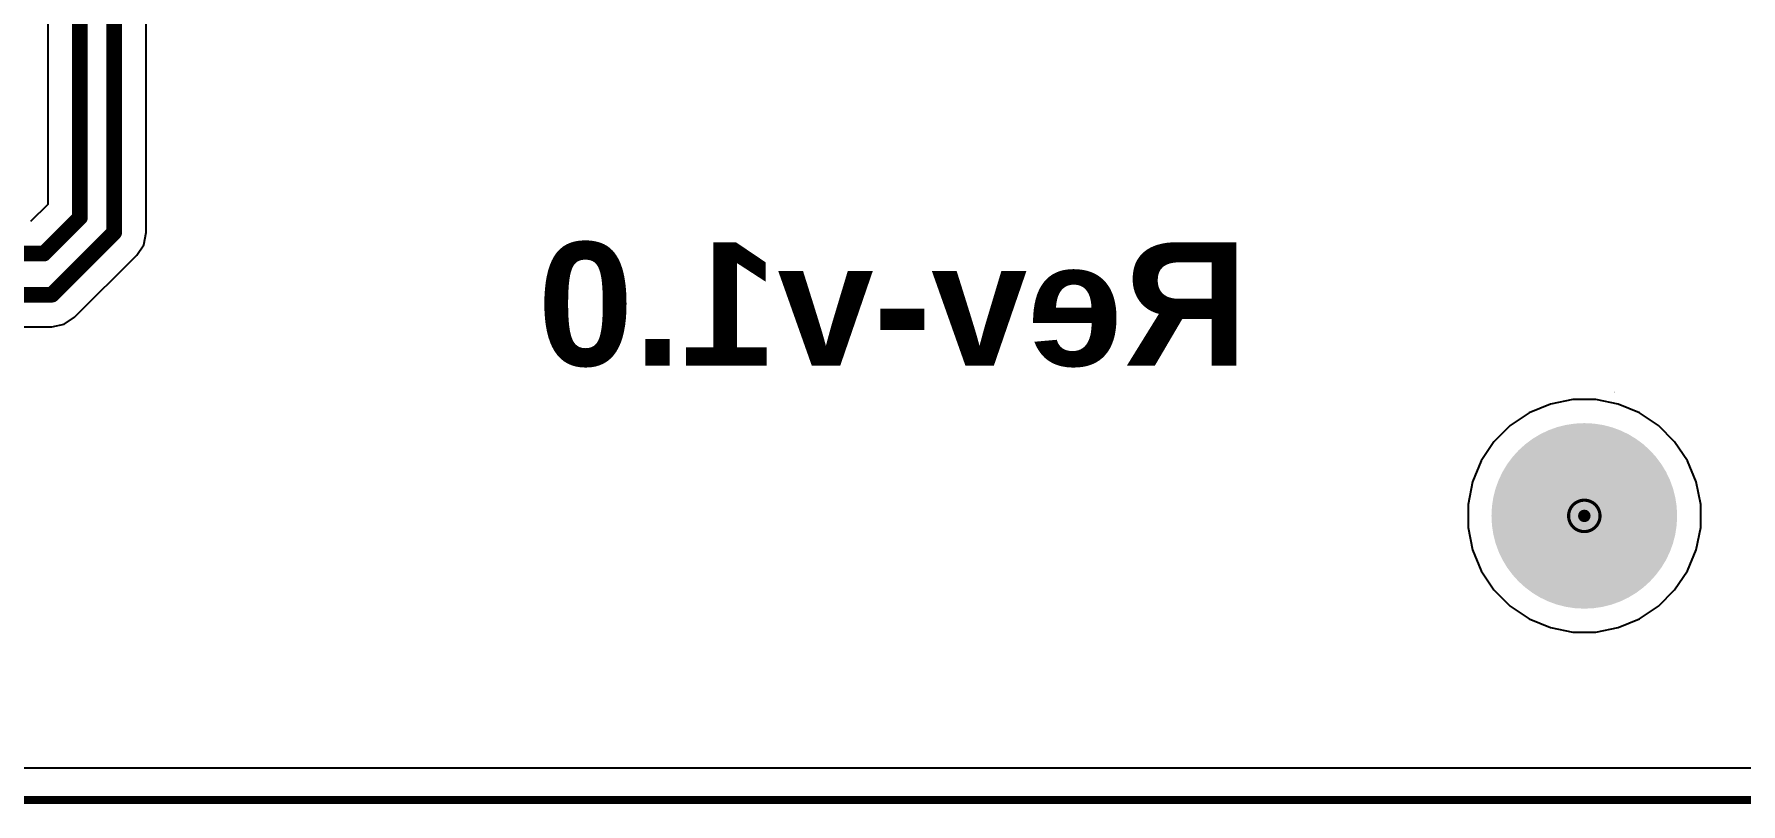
# Model space of a CAD drawing. Header units: inches. Extents: x -17.5 to 14.7, y -6.2 to 5.9.
# Drawn here: x 2.281 to 3.367, y -0.183 to 0.307 of the extents above; entities that cross this region are included whole.
import ezdxf

# ---------------------------------------------------------------- set-up
doc = ezdxf.new("R2010")
doc.units = ezdxf.units.IN
doc.header["$MEASUREMENT"] = 0
for name, color, linetype in [('Board Outline', 216, 'Continuous'), ('Bottom Layer', 5, 'Continuous'), ('Bottom Overlay', 54, 'Continuous'), ('Bottom Solder', 6, 'Continuous'), ('Drill Drawing', 1, 'Continuous'), ('Fabrication', 76, 'Continuous'), ('Ground Layer', 76, 'Continuous'), ('Pad Holes', 156, 'Continuous'), ('Power Layer', 16, 'Continuous'), ('Top Layer', 1, 'Continuous'), ('Top Solder', 216, 'Continuous')]:
    doc.layers.add(name, color=color, linetype=linetype)
doc.styles.add('Arial_Bold', font='', dxfattribs={"height": 0.2})
doc.styles.get('Arial_Bold').set_extended_font_data('Arial', bold=True)

msp = doc.modelspace()

# ---------------------------------------------------------------- hatches: boundary and pattern name
at = {"layer": 'Bottom Solder'}
h = msp.add_hatch(color=6, dxfattribs=at)
edge = h.paths.add_edge_path()
edge.add_arc((3.2677, 0), 0.004, 0, 360)
at = {"layer": 'Pad Holes'}
h = msp.add_hatch(color=7, dxfattribs=at)
edge = h.paths.add_edge_path()
edge.add_arc((3.2677, 0), 0.0591, 0, 360)
at = {"layer": 'Top Solder'}
h = msp.add_hatch(color=216, dxfattribs=at)
edge = h.paths.add_edge_path()
edge.add_arc((3.2677, 0), 0.004, 0, 360)

# ---------------------------------------------------------------- linework, layer by layer
at = {"layer": 'Board Outline'}
msp.add_lwpolyline([(-0.9585, -0.181, 0.005, 0.005, 0), (3.569, -0.181, 0.005, 0.005, 0)], format="xyseb", dxfattribs=at)
at = {"layer": 'Bottom Layer'}
for p, q in [((2.2896, 0.6126), (2.2896, 0.1984)), ((2.3522, 0.1805), (2.3522, 0.5955)), ((2.2896, 0.1984), (2.2786, 0.1875)), ((2.3506, 0.1727), (2.3522, 0.1805)), ((2.3522, 0.1805), (2.3522, 0.1805)), ((2.3066, 0.1265), (2.3462, 0.1661)), ((2.3462, 0.1661), (2.3506, 0.1727)), ((2.1638, 0.1205), (2.2922, 0.1205)), ((2.2922, 0.1205), (2.3, 0.1221)), ((2.3, 0.1221), (2.3066, 0.1265)), ((3.2326, 0.0656), (3.2205, 0.0575)), ((3.2461, 0.0712), (3.2326, 0.0656)), ((3.2604, 0.0741), (3.2461, 0.0712)), ((3.275, 0.0741), (3.2604, 0.0741)), ((3.2893, 0.0712), (3.275, 0.0741)), ((3.3028, 0.0656), (3.2893, 0.0712)), ((3.3149, 0.0575), (3.3028, 0.0656)), ((3.2205, 0.0575), (3.2102, 0.0472)), ((3.3252, 0.0472), (3.3149, 0.0575)), ((3.2102, 0.0472), (3.2021, 0.0351)), ((3.3333, 0.0351), (3.3252, 0.0472)), ((3.2021, 0.0351), (3.1965, 0.0216)), ((3.3389, 0.0216), (3.3333, 0.0351)), ((3.1965, 0.0216), (3.1937, 0.0073)), ((3.3418, 0.0073), (3.3389, 0.0216)), ((3.1937, 0.0073), (3.1937, -0.0073)), ((3.3418, -0.0073), (3.3418, 0.0073)), ((3.1937, -0.0073), (3.1965, -0.0216)), ((3.3389, -0.0216), (3.3418, -0.0073)), ((3.1965, -0.0216), (3.2021, -0.0351)), ((3.3333, -0.0351), (3.3389, -0.0216)), ((3.2021, -0.0351), (3.2102, -0.0472)), ((3.3252, -0.0472), (3.3333, -0.0351)), ((3.2102, -0.0472), (3.2205, -0.0575)), ((3.3149, -0.0575), (3.3252, -0.0472)), ((3.2205, -0.0575), (3.2326, -0.0656)), ((3.3028, -0.0656), (3.3149, -0.0575)), ((3.2326, -0.0656), (3.2461, -0.0712)), ((3.2461, -0.0712), (3.2604, -0.0741)), ((3.2604, -0.0741), (3.275, -0.0741)), ((3.275, -0.0741), (3.2893, -0.0712)), ((3.2893, -0.0712), (3.3028, -0.0656)), ((3.5487, -0.1606), (-0.9381, -0.1606))]:
    msp.add_line(p, q, dxfattribs=at)
for points in [[(2.31, 0.19, 0.01, 0.01, 0), (2.31, 0.6126, 0.01, 0.01, 0)], [(2.3318, 0.1805, 0.01, 0.01, 0), (2.3318, 0.6039, 0.01, 0.01, 0)], [(2.2871, 0.1671, 0.01, 0.01, 0), (2.31, 0.19, 0.01, 0.01, 0)], [(2.2922, 0.1409, 0.01, 0.01, 0), (2.3318, 0.1805, 0.01, 0.01, 0)], [(1.6381, 0.1671, 0.01, 0.01, 0), (2.2871, 0.1671, 0.01, 0.01, 0)], [(2.1463, 0.1409, 0.01, 0.01, 0), (2.2922, 0.1409, 0.01, 0.01, 0)]]:
    msp.add_lwpolyline(points, format="xyseb", dxfattribs=at)
for points in [[(2.3075, 0.19, 0.005, 0.005, 1), (2.3125, 0.19, 0.005, 0.005, 1)], [(2.3075, 0.19, 0.005, 0.005, 1), (2.3125, 0.19, 0.005, 0.005, 1)], [(2.3293, 0.1805, 0.005, 0.005, 1), (2.3343, 0.1805, 0.005, 0.005, 1)], [(2.3293, 0.1805, 0.005, 0.005, 1), (2.3343, 0.1805, 0.005, 0.005, 1)], [(2.2846, 0.1671, 0.005, 0.005, 1), (2.2896, 0.1671, 0.005, 0.005, 1)], [(2.2846, 0.1671, 0.005, 0.005, 1), (2.2896, 0.1671, 0.005, 0.005, 1)], [(2.2897, 0.1409, 0.005, 0.005, 1), (2.2947, 0.1409, 0.005, 0.005, 1)], [(2.2897, 0.1409, 0.005, 0.005, 1), (2.2947, 0.1409, 0.005, 0.005, 1)]]:
    msp.add_lwpolyline(points, format="xyseb", close=True, dxfattribs=at)
at = {"layer": 'Drill Drawing'}
for points in [[(3.2777, 0, 0.002, 0.002, 1), (3.2577, 0, 0.002, 0.002, 1)], [(3.2572, 0, 0.001, 0.001, 1), (3.2582, 0, 0.001, 0.001, 1)], [(3.2772, 0, 0.001, 0.001, 1), (3.2782, 0, 0.001, 0.001, 1)]]:
    msp.add_lwpolyline(points, format="xyseb", close=True, dxfattribs=at)
at = {"layer": 'Fabrication'}
for points in [[(3.287, 0.0789, 0.00025, 0.00025, 1), (3.2868, 0.0789, 0.00025, 0.00025, 1)], [(3.2867, 0.0789, 0.000125, 0.000125, 1), (3.2868, 0.0789, 0.000125, 0.000125, 1)], [(3.287, 0.0789, 0.000125, 0.000125, 1), (3.2871, 0.0789, 0.000125, 0.000125, 1)]]:
    msp.add_lwpolyline(points, format="xyseb", close=True, dxfattribs=at)
at = {"layer": 'Ground Layer'}
for p, q in [((3.2326, 0.0656), (3.2205, 0.0575)), ((3.2461, 0.0712), (3.2326, 0.0656)), ((3.2604, 0.0741), (3.2461, 0.0712)), ((3.275, 0.0741), (3.2604, 0.0741)), ((3.2893, 0.0712), (3.275, 0.0741)), ((3.3028, 0.0656), (3.2893, 0.0712)), ((3.3149, 0.0575), (3.3028, 0.0656)), ((3.2205, 0.0575), (3.2102, 0.0472)), ((3.3252, 0.0472), (3.3149, 0.0575)), ((3.2102, 0.0472), (3.2021, 0.0351)), ((3.3333, 0.0351), (3.3252, 0.0472)), ((3.2021, 0.0351), (3.1965, 0.0216)), ((3.3389, 0.0216), (3.3333, 0.0351)), ((3.1965, 0.0216), (3.1937, 0.0073)), ((3.3418, 0.0073), (3.3389, 0.0216)), ((3.1937, 0.0073), (3.1937, -0.0073)), ((3.3418, -0.0073), (3.3418, 0.0073)), ((3.1937, -0.0073), (3.1965, -0.0216)), ((3.3389, -0.0216), (3.3418, -0.0073)), ((3.1965, -0.0216), (3.2021, -0.0351)), ((3.3333, -0.0351), (3.3389, -0.0216)), ((3.2021, -0.0351), (3.2102, -0.0472)), ((3.3252, -0.0472), (3.3333, -0.0351)), ((3.2102, -0.0472), (3.2205, -0.0575)), ((3.3149, -0.0575), (3.3252, -0.0472)), ((3.2205, -0.0575), (3.2326, -0.0656)), ((3.3028, -0.0656), (3.3149, -0.0575)), ((3.2326, -0.0656), (3.2461, -0.0712)), ((3.2461, -0.0712), (3.2604, -0.0741)), ((3.2604, -0.0741), (3.275, -0.0741)), ((3.275, -0.0741), (3.2893, -0.0712)), ((3.2893, -0.0712), (3.3028, -0.0656)), ((3.5487, -0.1606), (-0.9381, -0.1606))]:
    msp.add_line(p, q, dxfattribs=at)
at = {"layer": 'Power Layer'}
for p, q in [((3.2326, 0.0656), (3.2205, 0.0575)), ((3.2461, 0.0712), (3.2326, 0.0656)), ((3.2604, 0.0741), (3.2461, 0.0712)), ((3.275, 0.0741), (3.2604, 0.0741)), ((3.2893, 0.0712), (3.275, 0.0741)), ((3.3028, 0.0656), (3.2893, 0.0712)), ((3.3149, 0.0575), (3.3028, 0.0656)), ((3.2205, 0.0575), (3.2102, 0.0472)), ((3.3252, 0.0472), (3.3149, 0.0575)), ((3.2102, 0.0472), (3.2021, 0.0351)), ((3.3333, 0.0351), (3.3252, 0.0472)), ((3.2021, 0.0351), (3.1965, 0.0216)), ((3.3389, 0.0216), (3.3333, 0.0351)), ((3.1965, 0.0216), (3.1937, 0.0073)), ((3.3418, 0.0073), (3.3389, 0.0216)), ((3.1937, 0.0073), (3.1937, -0.0073)), ((3.3418, -0.0073), (3.3418, 0.0073)), ((3.1937, -0.0073), (3.1965, -0.0216)), ((3.3389, -0.0216), (3.3418, -0.0073)), ((3.1965, -0.0216), (3.2021, -0.0351)), ((3.3333, -0.0351), (3.3389, -0.0216)), ((3.2021, -0.0351), (3.2102, -0.0472)), ((3.3252, -0.0472), (3.3333, -0.0351)), ((3.2102, -0.0472), (3.2205, -0.0575)), ((3.3149, -0.0575), (3.3252, -0.0472)), ((3.2205, -0.0575), (3.2326, -0.0656)), ((3.3028, -0.0656), (3.3149, -0.0575)), ((3.2326, -0.0656), (3.2461, -0.0712)), ((3.2461, -0.0712), (3.2604, -0.0741)), ((3.2604, -0.0741), (3.275, -0.0741)), ((3.275, -0.0741), (3.2893, -0.0712)), ((3.2893, -0.0712), (3.3028, -0.0656)), ((3.5487, -0.1606), (0.7563, -0.1606))]:
    msp.add_line(p, q, dxfattribs=at)
at = {"layer": 'Top Layer'}
for p, q in [((3.2326, 0.0656), (3.2205, 0.0575)), ((3.2461, 0.0712), (3.2326, 0.0656)), ((3.2604, 0.0741), (3.2461, 0.0712)), ((3.275, 0.0741), (3.2604, 0.0741)), ((3.2893, 0.0712), (3.275, 0.0741)), ((3.3028, 0.0656), (3.2893, 0.0712)), ((3.3149, 0.0575), (3.3028, 0.0656)), ((3.2205, 0.0575), (3.2102, 0.0472)), ((3.3252, 0.0472), (3.3149, 0.0575)), ((3.2102, 0.0472), (3.2021, 0.0351)), ((3.3333, 0.0351), (3.3252, 0.0472)), ((3.2021, 0.0351), (3.1965, 0.0216)), ((3.3389, 0.0216), (3.3333, 0.0351)), ((3.1965, 0.0216), (3.1937, 0.0073)), ((3.3418, 0.0073), (3.3389, 0.0216)), ((3.1937, 0.0073), (3.1937, -0.0073)), ((3.3418, -0.0073), (3.3418, 0.0073)), ((3.1937, -0.0073), (3.1965, -0.0216)), ((3.3389, -0.0216), (3.3418, -0.0073)), ((3.1965, -0.0216), (3.2021, -0.0351)), ((3.3333, -0.0351), (3.3389, -0.0216)), ((3.2021, -0.0351), (3.2102, -0.0472)), ((3.3252, -0.0472), (3.3333, -0.0351)), ((3.2102, -0.0472), (3.2205, -0.0575)), ((3.3149, -0.0575), (3.3252, -0.0472)), ((3.2205, -0.0575), (3.2326, -0.0656)), ((3.3028, -0.0656), (3.3149, -0.0575)), ((3.2326, -0.0656), (3.2461, -0.0712)), ((3.2461, -0.0712), (3.2604, -0.0741)), ((3.2604, -0.0741), (3.275, -0.0741)), ((3.275, -0.0741), (3.2893, -0.0712)), ((3.2893, -0.0712), (3.3028, -0.0656)), ((3.5487, -0.1606), (-0.9381, -0.1606))]:
    msp.add_line(p, q, dxfattribs=at)

# ---------------------------------------------------------------- texts
at = {"layer": 'Bottom Overlay', "style": 'Arial_Bold', "text_generation_flag": 2}
msp.add_text('Rev-v1.0', height=0.07874, dxfattribs=at).set_placement((3.0536, 0.0956))

doc.saveas('drawing.dxf')
